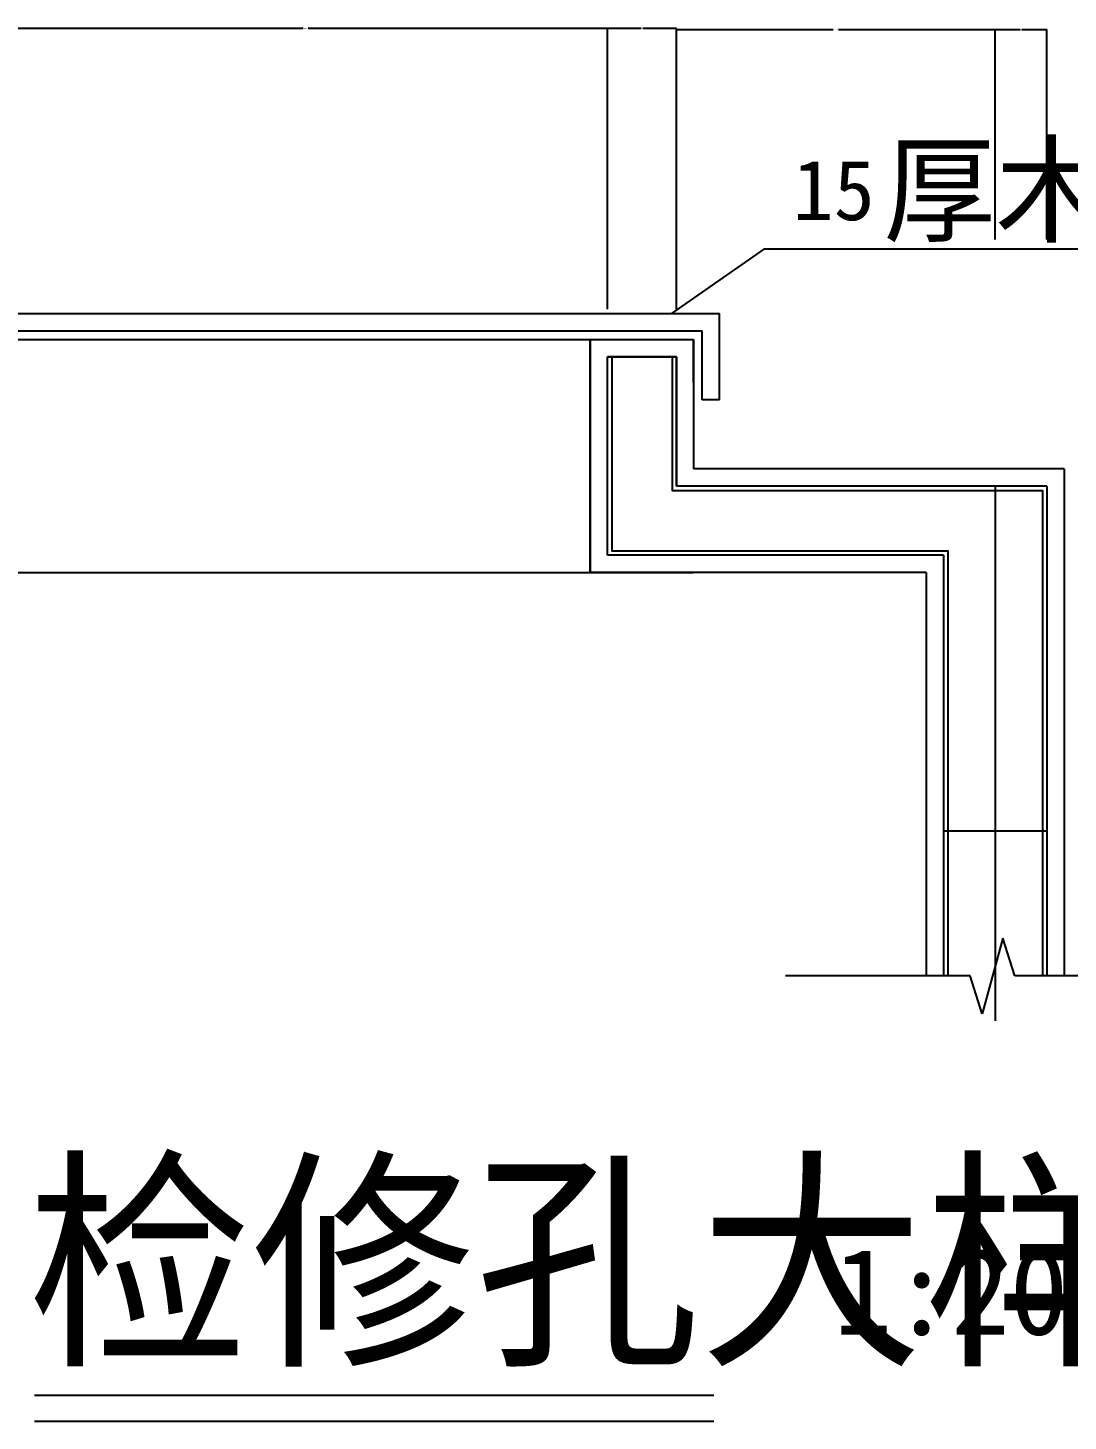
# Model space of a CAD drawing. Header units: metres. Extents: x 1061 to 3951, y 1905 to 3520.
# Drawn here: x 1776 to 2983, y 1905 to 3520 of the extents above; entities that cross this region are included whole.
import ezdxf

# ---------------------------------------------------------------- set-up
doc = ezdxf.new("R2010")
doc.units = ezdxf.units.M
for name, color, linetype in [('DOTE', 1, 'Continuous'), ('PUB_DIM', 3, 'Continuous'), ('PUB_TEXT', 7, 'Continuous'), ('PUB_WALL', 255, 'Continuous'), ('S_FLOOR', 2, 'Continuous'), ('S_OTHER', 7, 'Continuous'), ('S_SURFACE', 6, 'Continuous')]:
    doc.layers.add(name, color=color, linetype=linetype)
doc.dimstyles.get("Standard").update_dxf_attribs({"dimtxt": 2.5, "dimasz": 2.5, "dimexe": 1.25, "dimexo": 0.625, "dimtad": 1, "dimcen": 2.5, "dimazin": 3, "dimtfac": 1, "dimtmove": 0, "dimatfit": 3})

# ---------------------------------------------------------------- blocks, each defined once
blk = doc.blocks.new('*D3')
for p, q in [((2487.17, 3519.53), (2447.92, 3519.53)), ((2448.17, 3194.08), (2448.17, 3519.53)), ((2528.42, 3519.53), (2489.17, 3519.53)), ((2528.17, 3194.08), (2528.17, 3519.53))]:
    blk.add_line(p, q)
at = {"layer": 'Defpoints'}
for p in [(2528.17, 3519.53), (2448.17, 3194.08), (2528.17, 3194.08)]:
    blk.add_point(p, dxfattribs=at)
at = {"layer": 'PUB_DIM', "insert": (2488.17, 3519.53), "char_height": 1, "attachment_point": 5}
blk.add_mtext('80', dxfattribs=at)
blk = doc.blocks.new('*D4')
for p, q in [((2094.985, 3519.53), (1747.55, 3519.53)), ((1747.8, 3194.08), (1747.8, 3519.53)), ((2448.42, 3519.53), (2100.985, 3519.53)), ((2448.17, 3194.08), (2448.17, 3519.53))]:
    blk.add_line(p, q)
at = {"layer": 'Defpoints'}
for p in [(2448.17, 3519.53), (1747.8, 3194.08), (2448.17, 3194.08)]:
    blk.add_point(p, dxfattribs=at)
at = {"layer": 'PUB_DIM', "insert": (2097.985, 3519.53), "char_height": 1, "attachment_point": 5}
blk.add_mtext('700,37', dxfattribs=at)
blk = doc.blocks.new('*D6')
for p, q in [((2927.18, 3517.94), (2897.93, 3517.94)), ((2898.18, 3274.65), (2898.18, 3517.94)), ((2958.43, 3517.94), (2929.18, 3517.94)), ((2958.18, 3274.65), (2958.18, 3517.94))]:
    blk.add_line(p, q)
at = {"layer": 'Defpoints'}
for p in [(2958.18, 3517.94), (2898.18, 3274.65), (2958.18, 3274.65)]:
    blk.add_point(p, dxfattribs=at)
at = {"layer": 'PUB_DIM', "insert": (2928.18, 3517.94), "char_height": 1, "attachment_point": 5}
blk.add_mtext('60', dxfattribs=at)
blk = doc.blocks.new('*D7')
for p, q in [((2710.175, 3517.94), (2527.92, 3517.94)), ((2528.17, 3274.65), (2528.17, 3517.94)), ((2898.43, 3517.94), (2716.175, 3517.94)), ((2898.18, 3274.65), (2898.18, 3517.94))]:
    blk.add_line(p, q)
at = {"layer": 'Defpoints'}
for p in [(2898.18, 3517.94), (2528.17, 3274.65), (2898.18, 3274.65)]:
    blk.add_point(p, dxfattribs=at)
at = {"layer": 'PUB_DIM', "insert": (2713.175, 3517.94), "char_height": 1, "attachment_point": 5}
blk.add_mtext('370,01', dxfattribs=at)

msp = doc.modelspace()

# ---------------------------------------------------------------- hatches: boundary and pattern name
at = {"layer": 'S_SURFACE'}
h = msp.add_hatch(dxfattribs=at)
h.set_pattern_fill('ANSI31', scale=200)
h.paths.add_polyline_path([(1297.8, 2588.8), (1237.8, 2588.8), (1237.8, 2420.75), (1275, 2420.75), (1289, 2464.75), (1297.8, 2432.49)])
h.paths.add_polyline_path([(1297.8, 2432.49), (1313, 2376.75), (1327, 2420.75), (1357.8, 2420.75), (1357.8, 2588.8), (1297.8, 2588.8)])
h.paths.add_polyline_path([(2838.18, 2420.75), (2868.97, 2420.75), (2882.97, 2376.75), (2898.18, 2432.49), (2898.18, 2588.8), (2838.18, 2588.8)])
h.paths.add_polyline_path([(2898.18, 2432.49), (2906.97, 2464.75), (2920.97, 2420.75), (2958.18, 2420.75), (2958.18, 2588.8), (2898.18, 2588.8)])

# ---------------------------------------------------------------- linework, layer by layer
for points in [[(1783.47, 1934.81), (2571.85, 1934.81)], [(1783.47, 1904.53), (2571.85, 1904.53)]]:
    msp.add_lwpolyline(points)
at = {"layer": 'DOTE'}
msp.add_line((2898.18, 2988.8), (2898.18, 2368.68), dxfattribs=at)
at = {"layer": 'PUB_WALL'}
for p, q in [((1617.8, 3188.8), (2578.18, 3188.8)), ((2578.18, 3088.8), (2578.18, 3188.8)), ((1637.8, 3168.8), (2558.18, 3168.8)), ((2558.18, 3088.8), (2558.18, 3168.8)), ((2578.18, 3088.8), (2558.18, 3088.8))]:
    msp.add_line(p, q, dxfattribs=at)
for points in [[(2528.18, 3138.8), (2448.18, 3138.8)], [(2453.18, 3138.8), (2453.18, 2913.8), (2843.18, 2913.8), (2843.18, 2420.75)], [(2523.18, 3138.8), (2523.18, 2983.8), (2953.18, 2983.8), (2953.18, 2420.75)], [(2958.18, 2588.8), (2838.18, 2588.8)]]:
    msp.add_lwpolyline(points, dxfattribs=at)
at = {"layer": 'S_FLOOR'}
for p, q in [((2448.18, 2908.8), (2448.18, 3138.8)), ((2448.18, 3138.8), (2528.18, 3138.8)), ((2528.18, 3138.8), (2448.18, 3138.8)), ((2528.18, 3138.8), (2528.18, 2988.8)), ((2528.18, 2988.8), (2528.18, 3138.8)), ((2958.18, 2988.8), (2528.18, 2988.8)), ((2958.18, 2988.8), (2958.18, 2420.75)), ((2838.18, 2908.8), (2448.18, 2908.8)), ((2838.18, 2908.8), (2838.18, 2420.75)), ((2958.18, 2588.8), (2838.18, 2588.8))]:
    msp.add_line(p, q, dxfattribs=at)
at = {"layer": 'S_OTHER'}
for p, q in [((2906.97, 2464.75), (2882.97, 2376.75)), ((2920.97, 2420.75), (2906.97, 2464.75)), ((2868.97, 2420.75), (2654.65, 2420.75)), ((2882.97, 2376.75), (2868.97, 2420.75)), ((3135.3, 2420.75), (2920.97, 2420.75))]:
    msp.add_line(p, q, dxfattribs=at)
at = {"layer": 'S_SURFACE'}
for p, q in [((2629.61, 3263.61), (2522.36, 3188.8)), ((3733.93, 3263.61), (2629.61, 3263.61)), ((1647.8, 3158.8), (2548.18, 3158.8)), ((2428.18, 2888.8), (2428.18, 3158.8)), ((2428.18, 3158.8), (2428.18, 2888.8)), ((2548.18, 3158.8), (2548.18, 3008.8)), ((2548.18, 3108.8), (2548.18, 3158.8)), ((2978.18, 3008.8), (2548.18, 3008.8)), ((2978.18, 3008.8), (2978.18, 2420.75)), ((1647.8, 2888.8), (2548.18, 2888.8)), ((2818.18, 2888.8), (2428.18, 2888.8)), ((2818.18, 2888.8), (2818.18, 2420.75))]:
    msp.add_line(p, q, dxfattribs=at)

# ---------------------------------------------------------------- texts
at = {"layer": 'PUB_DIM'}
for s, height, p in [('厚木板外包', 100, (2768.5, 3282.13)), ('15', 70, (2663.16, 3297.21))]:
    msp.add_text(s, height=height, dxfattribs=at).set_placement(p)
at = {"layer": 'PUB_TEXT'}
for s, height, p in [('检修孔大样', 200, (1775, 1989.47)), ('1:20', 100, (2710.84, 2004.8))]:
    msp.add_text(s, height=height, dxfattribs=at).set_placement(p)

# ---------------------------------------------------------------- dimensions: what is measured, and where the dimension line sits
at = {"layer": 'PUB_DIM'}
for base, p1, p2, picture, middle in [((2448.17, 3519.53), (2448.17, 3194.08), (1747.8, 3194.08), '*D4', (2097.985, 3519.53)), ((2528.17, 3519.53), (2528.17, 3194.08), (2448.17, 3194.08), '*D3', (2488.17, 3519.53)), ((2898.18, 3517.94), (2898.18, 3274.65), (2528.17, 3274.65), '*D7', (2713.175, 3517.94)), ((2958.18, 3517.94), (2958.18, 3274.65), (2898.18, 3274.65), '*D6', (2928.18, 3517.94))]:
    dim = msp.add_linear_dim(base=base, p1=p1, p2=p2, dimstyle='Standard', dxfattribs=at)
    dim.commit()
    dim.dimension.update_dxf_attribs({"geometry": picture, "text_midpoint": middle})

doc.saveas('drawing.dxf')
